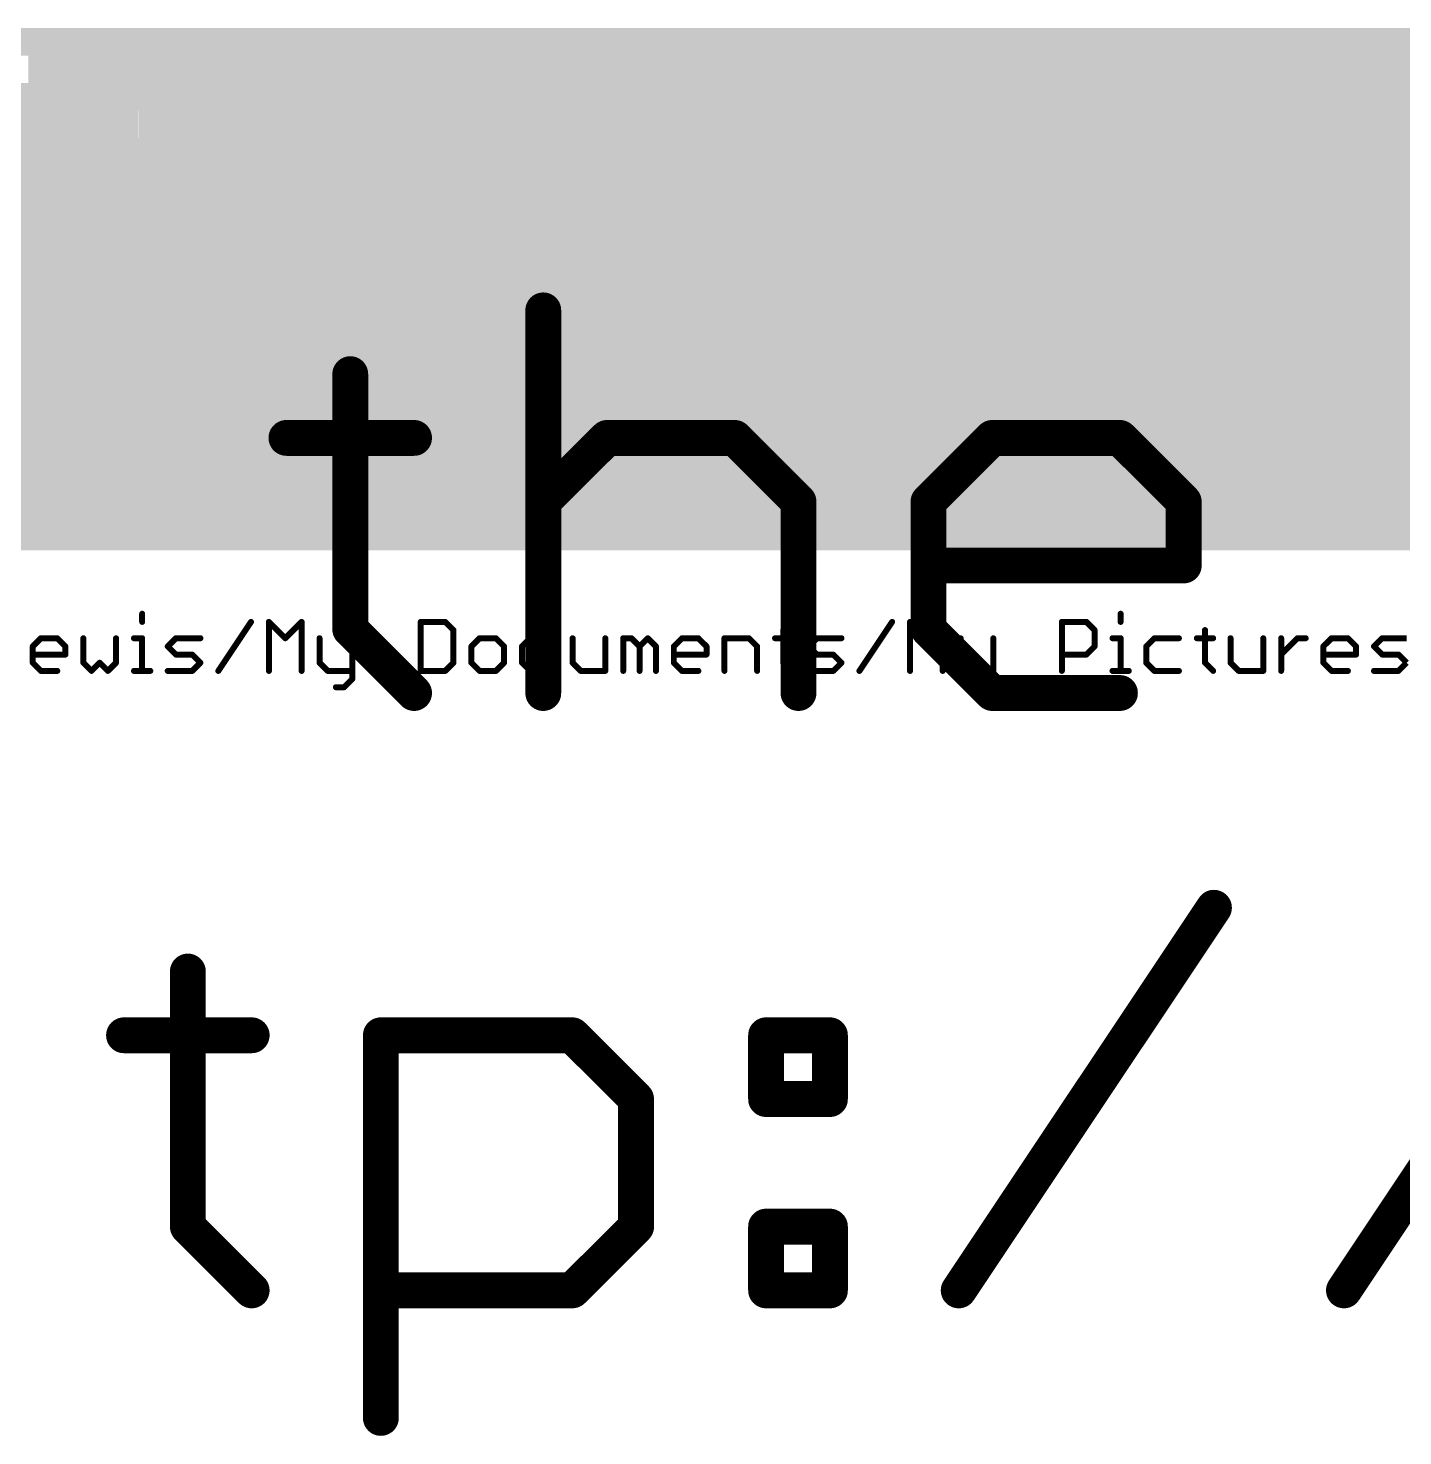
# Model space of a CAD drawing. Extents: x -29 to 78, y -15 to 28.
# Drawn here: x -5.9 to -0.06, y -9.43 to -3.45 of the extents above; entities that cross this region are included whole.
import ezdxf

# ---------------------------------------------------------------- set-up
doc = ezdxf.new("R2010")
doc.units = 0
for name, color, linetype in [('200', 132, 'CONTINUOUS'), ('201', 110, 'CONTINUOUS'), ('27', 253, 'CONTINUOUS')]:
    doc.layers.add(name, color=color, linetype=linetype)

# ---------------------------------------------------------------- blocks, each defined once
blk = doc.blocks.new('RECT')
blk.add_solid([(-0.5, -0.5), (0.5, -0.5), (-0.5, 0.5), (0.5, 0.5)])

msp = doc.modelspace()

# ---------------------------------------------------------------- linework, layer by layer
at = {"layer": '201', "const_width": 0.0254}
for points in [[(-5.4162, -5.9367), (-5.4162, -5.9714)], [(-1.2577, -5.9367), (-1.2577, -5.9714)], [(-5.0924, -6.1798), (-4.9535, -5.9714)], [(-4.8773, -6.1798), (-4.8773, -5.9714)], [(-4.8773, -5.9714), (-4.8079, -6.0409)], [(-4.8079, -6.0409), (-4.7384, -5.9714)], [(-4.7384, -5.9714), (-4.7384, -6.1798)], [(-4.2321, -5.9714), (-4.2321, -6.1798)], [(-4.1279, -5.9714), (-4.2321, -5.9714)], [(-4.0931, -6.0062), (-4.1279, -5.9714)], [(-2.3679, -6.1798), (-2.229, -5.9714)], [(-2.1528, -6.1798), (-2.1528, -5.9714)], [(-2.1528, -5.9714), (-2.0834, -6.0409)], [(-2.0834, -6.0409), (-2.0139, -5.9714)], [(-2.0139, -5.9714), (-2.0139, -6.1798)], [(-1.5075, -6.1798), (-1.5075, -5.9714)], [(-1.5075, -5.9714), (-1.4033, -5.9714)], [(-1.4033, -5.9714), (-1.3686, -6.0062)], [(-5.8811, -6.0756), (-5.8464, -6.0409)], [(-5.8464, -6.0409), (-5.7769, -6.0409)], [(-5.7769, -6.0409), (-5.7422, -6.0756)], [(-5.666, -6.0409), (-5.666, -6.1451)], [(-5.5271, -6.1451), (-5.5271, -6.0409)], [(-5.4509, -6.0409), (-5.4162, -6.0409)], [(-5.4162, -6.0409), (-5.4162, -6.1798)], [(-5.3075, -6.0756), (-5.2728, -6.0409)], [(-5.2728, -6.0409), (-5.1686, -6.0409)], [(-4.6622, -6.0409), (-4.6622, -6.1451)], [(-4.5233, -6.0409), (-4.5233, -6.2145)], [(-4.0931, -6.1451), (-4.0931, -6.0062)], [(-3.9822, -6.0409), (-4.017, -6.0756)], [(-3.9128, -6.0409), (-3.9822, -6.0409)], [(-3.878, -6.0756), (-3.9128, -6.0409)], [(-3.7671, -6.0409), (-3.8019, -6.0756)], [(-3.663, -6.0409), (-3.7671, -6.0409)], [(-3.5868, -6.0409), (-3.5868, -6.1451)], [(-3.4479, -6.1798), (-3.4479, -6.0409)], [(-3.3717, -6.1798), (-3.3717, -6.0409)], [(-3.3717, -6.0409), (-3.337, -6.0409)], [(-3.337, -6.0409), (-3.3022, -6.0756)], [(-3.3022, -6.0756), (-3.2675, -6.0409)], [(-3.2675, -6.0409), (-3.2328, -6.0756)], [(-3.1566, -6.0756), (-3.1219, -6.0409)], [(-3.1219, -6.0409), (-3.0524, -6.0409)], [(-3.0524, -6.0409), (-3.0177, -6.0756)], [(-2.9415, -6.1798), (-2.9415, -6.0409)], [(-2.9415, -6.0409), (-2.8373, -6.0409)], [(-2.8373, -6.0409), (-2.8026, -6.0756)], [(-2.7264, -6.0409), (-2.6569, -6.0409)], [(-2.6917, -6.0062), (-2.6917, -6.1451)], [(-2.583, -6.0756), (-2.5483, -6.0409)], [(-2.5483, -6.0409), (-2.4441, -6.0409)], [(-1.9377, -6.0409), (-1.9377, -6.1451)], [(-1.7988, -6.0409), (-1.7988, -6.2145)], [(-1.3686, -6.0062), (-1.3686, -6.0756)], [(-1.2924, -6.0409), (-1.2577, -6.0409)], [(-1.2577, -6.0409), (-1.2577, -6.1798)], [(-1.1143, -6.0409), (-1.149, -6.0756)], [(-1.0101, -6.0409), (-1.1143, -6.0409)], [(-0.9339, -6.0409), (-0.8645, -6.0409)], [(-0.8992, -6.0062), (-0.8992, -6.1451)], [(-0.7906, -6.0409), (-0.7906, -6.1451)], [(-0.6516, -6.1798), (-0.6516, -6.0409)], [(-0.5755, -6.1798), (-0.5755, -6.0409)], [(-0.5755, -6.1103), (-0.506, -6.0409)], [(-0.506, -6.0409), (-0.4713, -6.0409)], [(-0.3962, -6.0756), (-0.3615, -6.0409)], [(-0.3615, -6.0409), (-0.292, -6.0409)], [(-0.292, -6.0409), (-0.2573, -6.0756)], [(-0.1811, -6.0756), (-0.1464, -6.0409)], [(-0.1464, -6.0409), (-0.0422, -6.0409)], [(-5.8811, -6.1451), (-5.8811, -6.0756)], [(-5.7422, -6.1103), (-5.8811, -6.1103)], [(-5.7422, -6.0756), (-5.7422, -6.1103)], [(-5.2728, -6.1103), (-5.3075, -6.0756)], [(-5.2033, -6.1103), (-5.2728, -6.1103)], [(-5.1686, -6.1451), (-5.2033, -6.1103)], [(-4.017, -6.0756), (-4.017, -6.1451)], [(-3.878, -6.1451), (-3.878, -6.0756)], [(-3.8019, -6.0756), (-3.8019, -6.1451)], [(-3.3022, -6.0756), (-3.3022, -6.1798)], [(-3.2328, -6.0756), (-3.2328, -6.1798)], [(-3.1566, -6.1451), (-3.1566, -6.0756)], [(-3.0177, -6.1103), (-3.1566, -6.1103)], [(-3.0177, -6.0756), (-3.0177, -6.1103)], [(-2.8026, -6.0756), (-2.8026, -6.1798)], [(-2.5483, -6.1103), (-2.583, -6.0756)], [(-2.4788, -6.1103), (-2.5483, -6.1103)], [(-2.4441, -6.1451), (-2.4788, -6.1103)], [(-1.4033, -6.1103), (-1.5075, -6.1103)], [(-1.3686, -6.0756), (-1.4033, -6.1103)], [(-1.149, -6.0756), (-1.149, -6.1451)], [(-0.3962, -6.1451), (-0.3962, -6.0756)], [(-0.2573, -6.1103), (-0.3962, -6.1103)], [(-0.2573, -6.0756), (-0.2573, -6.1103)], [(-0.1464, -6.1103), (-0.1811, -6.0756)], [(-0.0769, -6.1103), (-0.1464, -6.1103)], [(-0.0422, -6.1451), (-0.0769, -6.1103)], [(-5.8464, -6.1798), (-5.8811, -6.1451)], [(-5.666, -6.1451), (-5.6313, -6.1798)], [(-5.6313, -6.1798), (-5.5966, -6.1451)], [(-5.5966, -6.1451), (-5.5618, -6.1798)], [(-5.5618, -6.1798), (-5.5271, -6.1451)], [(-5.2033, -6.1798), (-5.1686, -6.1451)], [(-4.6622, -6.1451), (-4.6275, -6.1798)], [(-4.1279, -6.1798), (-4.0931, -6.1451)], [(-4.017, -6.1451), (-3.9822, -6.1798)], [(-3.9128, -6.1798), (-3.878, -6.1451)], [(-3.8019, -6.1451), (-3.7671, -6.1798)], [(-3.5868, -6.1451), (-3.552, -6.1798)], [(-3.1219, -6.1798), (-3.1566, -6.1451)], [(-2.6917, -6.1451), (-2.6569, -6.1798)], [(-2.4788, -6.1798), (-2.4441, -6.1451)], [(-1.9377, -6.1451), (-1.903, -6.1798)], [(-1.149, -6.1451), (-1.1143, -6.1798)], [(-0.8992, -6.1451), (-0.8645, -6.1798)], [(-0.7906, -6.1451), (-0.7558, -6.1798)], [(-0.3615, -6.1798), (-0.3962, -6.1451)], [(-0.0769, -6.1798), (-0.0422, -6.1451)], [(-5.7769, -6.1798), (-5.8464, -6.1798)], [(-5.4509, -6.1798), (-5.3815, -6.1798)], [(-5.3075, -6.1798), (-5.2033, -6.1798)], [(-4.6275, -6.1798), (-4.5233, -6.1798)], [(-4.5233, -6.2145), (-4.5581, -6.2493)], [(-4.2321, -6.1798), (-4.1279, -6.1798)], [(-3.9822, -6.1798), (-3.9128, -6.1798)], [(-3.7671, -6.1798), (-3.663, -6.1798)], [(-3.552, -6.1798), (-3.4479, -6.1798)], [(-3.0524, -6.1798), (-3.1219, -6.1798)], [(-2.583, -6.1798), (-2.4788, -6.1798)], [(-1.903, -6.1798), (-1.7988, -6.1798)], [(-1.7988, -6.2145), (-1.8335, -6.2493)], [(-1.2924, -6.1798), (-1.223, -6.1798)], [(-1.1143, -6.1798), (-1.0101, -6.1798)], [(-0.7558, -6.1798), (-0.6516, -6.1798)], [(-0.292, -6.1798), (-0.3615, -6.1798)], [(-0.1811, -6.1798), (-0.0769, -6.1798)], [(-4.5581, -6.2493), (-4.5928, -6.2493)], [(-1.8335, -6.2493), (-1.8683, -6.2493)]]:
    msp.add_lwpolyline(points, dxfattribs=at)
at = {"layer": '201', "const_width": 0.0127}
for points in [[(-5.4098, -5.9367, 1), (-5.4225, -5.9367)], [(-1.2514, -5.9367, 1), (-1.2641, -5.9367)], [(-5.4225, -5.9714, 1), (-5.4098, -5.9714)], [(-4.9482, -5.9749, 1), (-4.9588, -5.9679)], [(-4.871, -5.9714, 1), (-4.8837, -5.9714)], [(-4.8728, -5.9669, 1), (-4.8818, -5.9759)], [(-4.7321, -5.9714, 1), (-4.7448, -5.9714)], [(-4.7339, -5.9759, 1), (-4.7429, -5.9669)], [(-4.2257, -5.9714, 1), (-4.2384, -5.9714)], [(-4.2321, -5.9651, 1), (-4.2321, -5.9778)], [(-4.1234, -5.9669, 1), (-4.1324, -5.9759)], [(-4.1279, -5.9778, 1), (-4.1279, -5.9651)], [(-2.2237, -5.9749, 1), (-2.2343, -5.9679)], [(-2.1465, -5.9714, 1), (-2.1592, -5.9714)], [(-2.1483, -5.9669, 1), (-2.1573, -5.9759)], [(-2.0075, -5.9714, 1), (-2.0202, -5.9714)], [(-2.0094, -5.9759, 1), (-2.0184, -5.9669)], [(-1.5012, -5.9714, 1), (-1.5139, -5.9714)], [(-1.5075, -5.9651, 1), (-1.5075, -5.9778)], [(-1.3989, -5.9669, 1), (-1.4078, -5.9759)], [(-1.4033, -5.9778, 1), (-1.4033, -5.9651)], [(-1.2641, -5.9714, 1), (-1.2514, -5.9714)], [(-5.8464, -6.0345, 1), (-5.8464, -6.0472)], [(-5.8419, -6.0454, 1), (-5.8509, -6.0364)], [(-5.7724, -6.0364, 1), (-5.7814, -6.0454)], [(-5.7769, -6.0472, 1), (-5.7769, -6.0345)], [(-5.6597, -6.0409, 1), (-5.6724, -6.0409)], [(-5.5207, -6.0409, 1), (-5.5334, -6.0409)], [(-5.4509, -6.0345, 1), (-5.4509, -6.0472)], [(-5.4098, -6.0409, 1), (-5.4225, -6.0409)], [(-5.4162, -6.0472, 1), (-5.4162, -6.0345)], [(-5.2728, -6.0345, 1), (-5.2728, -6.0472)], [(-5.2683, -6.0454, 1), (-5.2773, -6.0364)], [(-5.1686, -6.0472, 1), (-5.1686, -6.0345)], [(-4.8124, -6.0364, 1), (-4.8034, -6.0454)], [(-4.8124, -6.0454, 1), (-4.8034, -6.0364)], [(-4.6559, -6.0409, 1), (-4.6686, -6.0409)], [(-4.517, -6.0409, 1), (-4.5297, -6.0409)], [(-4.0868, -6.0062, 1), (-4.0995, -6.0062)], [(-4.0976, -6.0106, 1), (-4.0886, -6.0017)], [(-3.9822, -6.0345, 1), (-3.9822, -6.0472)], [(-3.9777, -6.0454, 1), (-3.9867, -6.0364)], [(-3.9083, -6.0364, 1), (-3.9173, -6.0454)], [(-3.9128, -6.0472, 1), (-3.9128, -6.0345)], [(-3.7671, -6.0345, 1), (-3.7671, -6.0472)], [(-3.7626, -6.0454, 1), (-3.7716, -6.0364)], [(-3.663, -6.0472, 1), (-3.663, -6.0345)], [(-3.5804, -6.0409, 1), (-3.5931, -6.0409)], [(-3.4415, -6.0409, 1), (-3.4542, -6.0409)], [(-3.3717, -6.0345, 1), (-3.3717, -6.0472)], [(-3.3653, -6.0409, 1), (-3.378, -6.0409)], [(-3.3325, -6.0364, 1), (-3.3414, -6.0454)], [(-3.337, -6.0472, 1), (-3.337, -6.0345)], [(-3.263, -6.0364, 1), (-3.272, -6.0454)], [(-3.263, -6.0454, 1), (-3.272, -6.0364)], [(-3.1219, -6.0345, 1), (-3.1219, -6.0472)], [(-3.1174, -6.0454, 1), (-3.1263, -6.0364)], [(-3.0479, -6.0364, 1), (-3.0569, -6.0454)], [(-3.0524, -6.0472, 1), (-3.0524, -6.0345)], [(-2.9415, -6.0345, 1), (-2.9415, -6.0472)], [(-2.9351, -6.0409, 1), (-2.9478, -6.0409)], [(-2.8328, -6.0364, 1), (-2.8418, -6.0454)], [(-2.8373, -6.0472, 1), (-2.8373, -6.0345)], [(-2.7264, -6.0345, 1), (-2.7264, -6.0472)], [(-2.6853, -6.0062, 1), (-2.698, -6.0062)], [(-2.6569, -6.0472, 1), (-2.6569, -6.0345)], [(-2.5483, -6.0345, 1), (-2.5483, -6.0472)], [(-2.5438, -6.0454, 1), (-2.5528, -6.0364)], [(-2.4441, -6.0472, 1), (-2.4441, -6.0345)], [(-2.0878, -6.0364, 1), (-2.0789, -6.0454)], [(-2.0878, -6.0454, 1), (-2.0789, -6.0364)], [(-1.9314, -6.0409, 1), (-1.9441, -6.0409)], [(-1.7925, -6.0409, 1), (-1.8052, -6.0409)], [(-1.3623, -6.0062, 1), (-1.375, -6.0062)], [(-1.3731, -6.0106, 1), (-1.3641, -6.0017)], [(-1.2924, -6.0345, 1), (-1.2924, -6.0472)], [(-1.2514, -6.0409, 1), (-1.2641, -6.0409)], [(-1.2577, -6.0472, 1), (-1.2577, -6.0345)], [(-1.1143, -6.0345, 1), (-1.1143, -6.0472)], [(-1.1098, -6.0454, 1), (-1.1188, -6.0364)], [(-1.0101, -6.0472, 1), (-1.0101, -6.0345)], [(-0.9339, -6.0345, 1), (-0.9339, -6.0472)], [(-0.8929, -6.0062, 1), (-0.9056, -6.0062)], [(-0.8645, -6.0472, 1), (-0.8645, -6.0345)], [(-0.7842, -6.0409, 1), (-0.7969, -6.0409)], [(-0.6453, -6.0409, 1), (-0.658, -6.0409)], [(-0.5691, -6.0409, 1), (-0.5818, -6.0409)], [(-0.506, -6.0345, 1), (-0.506, -6.0472)], [(-0.5015, -6.0454, 1), (-0.5105, -6.0364)], [(-0.4713, -6.0472, 1), (-0.4713, -6.0345)], [(-0.3615, -6.0345, 1), (-0.3615, -6.0472)], [(-0.357, -6.0454, 1), (-0.366, -6.0364)], [(-0.2875, -6.0364, 1), (-0.2965, -6.0454)], [(-0.292, -6.0472, 1), (-0.292, -6.0345)], [(-0.1464, -6.0345, 1), (-0.1464, -6.0472)], [(-0.1419, -6.0454, 1), (-0.1509, -6.0364)], [(-5.8748, -6.0756, 1), (-5.8875, -6.0756)], [(-5.8856, -6.0711, 1), (-5.8766, -6.0801)], [(-5.8811, -6.104, 1), (-5.8811, -6.1167)], [(-5.7358, -6.0756, 1), (-5.7485, -6.0756)], [(-5.7485, -6.1103, 1), (-5.7358, -6.1103)], [(-5.7467, -6.0801, 1), (-5.7377, -6.0711)], [(-5.7422, -6.1167, 1), (-5.7422, -6.104)], [(-5.303, -6.0711, 1), (-5.312, -6.0801)], [(-5.312, -6.0711, 1), (-5.303, -6.0801)], [(-5.2728, -6.104, 1), (-5.2728, -6.1167)], [(-5.2773, -6.1148, 1), (-5.2683, -6.1059)], [(-5.1988, -6.1059, 1), (-5.2078, -6.1148)], [(-5.2033, -6.1167, 1), (-5.2033, -6.104)], [(-4.0106, -6.0756, 1), (-4.0233, -6.0756)], [(-4.0214, -6.0711, 1), (-4.0125, -6.0801)], [(-3.8717, -6.0756, 1), (-3.8844, -6.0756)], [(-3.8825, -6.0801, 1), (-3.8736, -6.0711)], [(-3.8064, -6.0711, 1), (-3.7974, -6.0801)], [(-3.7955, -6.0756, 1), (-3.8082, -6.0756)], [(-3.2959, -6.0756, 1), (-3.3086, -6.0756)], [(-3.3067, -6.0711, 1), (-3.2977, -6.0801)], [(-3.3067, -6.0801, 1), (-3.2977, -6.0711)], [(-3.2264, -6.0756, 1), (-3.2391, -6.0756)], [(-3.2373, -6.0801, 1), (-3.2283, -6.0711)], [(-3.1502, -6.0756, 1), (-3.1629, -6.0756)], [(-3.1611, -6.0711, 1), (-3.1521, -6.0801)], [(-3.1566, -6.104, 1), (-3.1566, -6.1167)], [(-3.0113, -6.0756, 1), (-3.024, -6.0756)], [(-3.024, -6.1103, 1), (-3.0113, -6.1103)], [(-3.0222, -6.0801, 1), (-3.0132, -6.0711)], [(-3.0177, -6.1167, 1), (-3.0177, -6.104)], [(-2.7962, -6.0756, 1), (-2.8089, -6.0756)], [(-2.8071, -6.0801, 1), (-2.7981, -6.0711)], [(-2.5785, -6.0711, 1), (-2.5875, -6.0801)], [(-2.5875, -6.0711, 1), (-2.5785, -6.0801)], [(-2.5483, -6.104, 1), (-2.5483, -6.1167)], [(-2.5528, -6.1148, 1), (-2.5438, -6.1059)], [(-2.4743, -6.1059, 1), (-2.4833, -6.1148)], [(-2.4788, -6.1167, 1), (-2.4788, -6.104)], [(-1.5075, -6.104, 1), (-1.5075, -6.1167)], [(-1.4078, -6.1059, 1), (-1.3989, -6.1148)], [(-1.4033, -6.1167, 1), (-1.4033, -6.104)], [(-1.375, -6.0756, 1), (-1.3623, -6.0756)], [(-1.3641, -6.0801, 1), (-1.3731, -6.0711)], [(-1.1427, -6.0756, 1), (-1.1554, -6.0756)], [(-1.1535, -6.0711, 1), (-1.1446, -6.0801)], [(-0.5799, -6.1059, 1), (-0.571, -6.1148)], [(-0.3899, -6.0756, 1), (-0.4026, -6.0756)], [(-0.4007, -6.0711, 1), (-0.3917, -6.0801)], [(-0.3962, -6.104, 1), (-0.3962, -6.1167)], [(-0.2509, -6.0756, 1), (-0.2636, -6.0756)], [(-0.2636, -6.1103, 1), (-0.2509, -6.1103)], [(-0.2618, -6.0801, 1), (-0.2528, -6.0711)], [(-0.2573, -6.1167, 1), (-0.2573, -6.104)], [(-0.1766, -6.0711, 1), (-0.1856, -6.0801)], [(-0.1856, -6.0711, 1), (-0.1766, -6.0801)], [(-0.1464, -6.104, 1), (-0.1464, -6.1167)], [(-0.1509, -6.1148, 1), (-0.1419, -6.1059)], [(-0.0724, -6.1059, 1), (-0.0814, -6.1148)], [(-0.0769, -6.1167, 1), (-0.0769, -6.104)], [(-5.8875, -6.1451, 1), (-5.8748, -6.1451)], [(-5.8766, -6.1406, 1), (-5.8856, -6.1496)], [(-5.6615, -6.1406, 1), (-5.6705, -6.1496)], [(-5.6724, -6.1451, 1), (-5.6597, -6.1451)], [(-5.5921, -6.1406, 1), (-5.601, -6.1496)], [(-5.5921, -6.1496, 1), (-5.601, -6.1406)], [(-5.5334, -6.1451, 1), (-5.5207, -6.1451)], [(-5.5226, -6.1496, 1), (-5.5316, -6.1406)], [(-5.1641, -6.1496, 1), (-5.1731, -6.1406)], [(-5.1731, -6.1496, 1), (-5.1641, -6.1406)], [(-4.6578, -6.1406, 1), (-4.6667, -6.1496)], [(-4.6686, -6.1451, 1), (-4.6559, -6.1451)], [(-4.0995, -6.1451, 1), (-4.0868, -6.1451)], [(-4.0886, -6.1496, 1), (-4.0976, -6.1406)], [(-4.0125, -6.1406, 1), (-4.0214, -6.1496)], [(-4.0233, -6.1451, 1), (-4.0106, -6.1451)], [(-3.8844, -6.1451, 1), (-3.8717, -6.1451)], [(-3.8736, -6.1496, 1), (-3.8825, -6.1406)], [(-3.7974, -6.1406, 1), (-3.8064, -6.1496)], [(-3.8082, -6.1451, 1), (-3.7955, -6.1451)], [(-3.5823, -6.1406, 1), (-3.5913, -6.1496)], [(-3.5931, -6.1451, 1), (-3.5804, -6.1451)], [(-3.1521, -6.1406, 1), (-3.1611, -6.1496)], [(-3.1629, -6.1451, 1), (-3.1502, -6.1451)], [(-2.6872, -6.1406, 1), (-2.6962, -6.1496)], [(-2.698, -6.1451, 1), (-2.6853, -6.1451)], [(-2.4396, -6.1496, 1), (-2.4486, -6.1406)], [(-2.4486, -6.1496, 1), (-2.4396, -6.1406)], [(-1.9332, -6.1406, 1), (-1.9422, -6.1496)], [(-1.9441, -6.1451, 1), (-1.9314, -6.1451)], [(-1.1446, -6.1406, 1), (-1.1535, -6.1496)], [(-1.1554, -6.1451, 1), (-1.1427, -6.1451)], [(-0.8947, -6.1406, 1), (-0.9037, -6.1496)], [(-0.9056, -6.1451, 1), (-0.8929, -6.1451)], [(-0.7969, -6.1451, 1), (-0.7842, -6.1451)], [(-0.7861, -6.1406, 1), (-0.795, -6.1496)], [(-0.3917, -6.1406, 1), (-0.4007, -6.1496)], [(-0.4026, -6.1451, 1), (-0.3899, -6.1451)], [(-5.8464, -6.1734, 1), (-5.8464, -6.1862)], [(-5.8509, -6.1843, 1), (-5.8419, -6.1753)], [(-5.7769, -6.1862, 1), (-5.7769, -6.1734)], [(-5.6358, -6.1753, 1), (-5.6268, -6.1843)], [(-5.6358, -6.1843, 1), (-5.6268, -6.1753)], [(-5.5663, -6.1753, 1), (-5.5573, -6.1843)], [(-5.5663, -6.1843, 1), (-5.5573, -6.1753)], [(-5.4509, -6.1734, 1), (-5.4509, -6.1862)], [(-5.4225, -6.1798, 1), (-5.4098, -6.1798)], [(-5.3815, -6.1862, 1), (-5.3815, -6.1734)], [(-5.3075, -6.1734, 1), (-5.3075, -6.1862)], [(-5.2078, -6.1753, 1), (-5.1988, -6.1843)], [(-5.2033, -6.1862, 1), (-5.2033, -6.1734)], [(-5.0977, -6.1763, 1), (-5.0871, -6.1833)], [(-4.8837, -6.1798, 1), (-4.871, -6.1798)], [(-4.7448, -6.1798, 1), (-4.7321, -6.1798)], [(-4.6275, -6.1734, 1), (-4.6275, -6.1862)], [(-4.632, -6.1843, 1), (-4.623, -6.1753)], [(-4.5297, -6.2145, 1), (-4.517, -6.2145)], [(-4.5188, -6.219, 1), (-4.5278, -6.21)], [(-4.5233, -6.1862, 1), (-4.5233, -6.1734)], [(-4.2321, -6.1734, 1), (-4.2321, -6.1862)], [(-4.2384, -6.1798, 1), (-4.2257, -6.1798)], [(-4.1324, -6.1753, 1), (-4.1234, -6.1843)], [(-4.1279, -6.1862, 1), (-4.1279, -6.1734)], [(-3.9822, -6.1734, 1), (-3.9822, -6.1862)], [(-3.9867, -6.1843, 1), (-3.9777, -6.1753)], [(-3.9173, -6.1753, 1), (-3.9083, -6.1843)], [(-3.9128, -6.1862, 1), (-3.9128, -6.1734)], [(-3.7671, -6.1734, 1), (-3.7671, -6.1862)], [(-3.7716, -6.1843, 1), (-3.7626, -6.1753)], [(-3.663, -6.1862, 1), (-3.663, -6.1734)], [(-3.552, -6.1734, 1), (-3.552, -6.1862)], [(-3.5565, -6.1843, 1), (-3.5476, -6.1753)], [(-3.4542, -6.1798, 1), (-3.4415, -6.1798)], [(-3.4479, -6.1862, 1), (-3.4479, -6.1734)], [(-3.378, -6.1798, 1), (-3.3653, -6.1798)], [(-3.3086, -6.1798, 1), (-3.2959, -6.1798)], [(-3.2391, -6.1798, 1), (-3.2264, -6.1798)], [(-3.1219, -6.1734, 1), (-3.1219, -6.1862)], [(-3.1263, -6.1843, 1), (-3.1174, -6.1753)], [(-3.0524, -6.1862, 1), (-3.0524, -6.1734)], [(-2.9478, -6.1798, 1), (-2.9351, -6.1798)], [(-2.8089, -6.1798, 1), (-2.7962, -6.1798)], [(-2.6614, -6.1843, 1), (-2.6525, -6.1753)], [(-2.583, -6.1734, 1), (-2.583, -6.1862)], [(-2.4833, -6.1753, 1), (-2.4743, -6.1843)], [(-2.4788, -6.1862, 1), (-2.4788, -6.1734)], [(-2.3732, -6.1763, 1), (-2.3626, -6.1833)], [(-2.1592, -6.1798, 1), (-2.1465, -6.1798)], [(-2.0202, -6.1798, 1), (-2.0075, -6.1798)], [(-1.903, -6.1734, 1), (-1.903, -6.1862)], [(-1.9075, -6.1843, 1), (-1.8985, -6.1753)], [(-1.8052, -6.2145, 1), (-1.7925, -6.2145)], [(-1.7943, -6.219, 1), (-1.8033, -6.21)], [(-1.7988, -6.1862, 1), (-1.7988, -6.1734)], [(-1.5139, -6.1798, 1), (-1.5012, -6.1798)], [(-1.2924, -6.1734, 1), (-1.2924, -6.1862)], [(-1.2641, -6.1798, 1), (-1.2514, -6.1798)], [(-1.223, -6.1862, 1), (-1.223, -6.1734)], [(-1.1143, -6.1734, 1), (-1.1143, -6.1862)], [(-1.1188, -6.1843, 1), (-1.1098, -6.1753)], [(-1.0101, -6.1862, 1), (-1.0101, -6.1734)], [(-0.869, -6.1843, 1), (-0.86, -6.1753)], [(-0.7558, -6.1734, 1), (-0.7558, -6.1862)], [(-0.7603, -6.1843, 1), (-0.7513, -6.1753)], [(-0.658, -6.1798, 1), (-0.6453, -6.1798)], [(-0.6516, -6.1862, 1), (-0.6516, -6.1734)], [(-0.5818, -6.1798, 1), (-0.5691, -6.1798)], [(-0.3615, -6.1734, 1), (-0.3615, -6.1862)], [(-0.366, -6.1843, 1), (-0.357, -6.1753)], [(-0.292, -6.1862, 1), (-0.292, -6.1734)], [(-0.1811, -6.1734, 1), (-0.1811, -6.1862)], [(-0.0814, -6.1753, 1), (-0.0724, -6.1843)], [(-0.0769, -6.1862, 1), (-0.0769, -6.1734)], [(-4.5928, -6.2429, 1), (-4.5928, -6.2556)], [(-4.5625, -6.2448, 1), (-4.5536, -6.2537)], [(-4.5581, -6.2556, 1), (-4.5581, -6.2429)], [(-1.8683, -6.2429, 1), (-1.8683, -6.2556)], [(-1.838, -6.2448, 1), (-1.829, -6.2537)], [(-1.8335, -6.2556, 1), (-1.8335, -6.2429)]]:
    msp.add_lwpolyline(points, format="xyb", dxfattribs=at)
at = {"layer": '27', "const_width": 0.1524}
for points in [[(-3.7115, -4.6468), (-3.7115, -6.2738)], [(-4.5317, -4.918), (-4.5317, -6.0026)], [(-4.8029, -5.1891), (-4.2606, -5.1891)], [(-3.7115, -5.4603), (-3.4403, -5.1891)], [(-3.4403, -5.1891), (-2.898, -5.1891)], [(-2.898, -5.1891), (-2.6268, -5.4603)], [(-2.0743, -5.4603), (-1.8031, -5.1891)], [(-1.8031, -5.1891), (-1.2608, -5.1891)], [(-1.2608, -5.1891), (-0.9896, -5.4603)], [(-2.6268, -5.4603), (-2.6268, -6.2738)], [(-2.0743, -6.0026), (-2.0743, -5.4603)], [(-0.9896, -5.4603), (-0.9896, -5.7315)], [(-0.9896, -5.7315), (-2.0743, -5.7315)], [(-4.5317, -6.0026), (-4.2606, -6.2738)], [(-1.8031, -6.2738), (-2.0743, -6.0026)], [(-1.2608, -6.2738), (-1.8031, -6.2738)], [(-1.9459, -8.8138), (-0.8612, -7.1868)], [(-0.3087, -8.8138), (0.7759, -7.1868)], [(-5.2219, -7.458), (-5.2219, -8.5426)], [(-5.4931, -7.7291), (-4.9507, -7.7291)], [(-4.4016, -9.3561), (-4.4016, -7.7291)], [(-4.4016, -7.7291), (-3.5881, -7.7291)], [(-3.5881, -7.7291), (-3.317, -8.0003)], [(-2.7645, -7.7291), (-2.4933, -7.7291)], [(-2.7645, -8.0003), (-2.7645, -7.7291)], [(-2.4933, -7.7291), (-2.4933, -8.0003)], [(-3.317, -8.0003), (-3.317, -8.5426)], [(-2.4933, -8.0003), (-2.7645, -8.0003)], [(-5.2219, -8.5426), (-4.9507, -8.8138)], [(-3.317, -8.5426), (-3.5881, -8.8138)], [(-2.7645, -8.5426), (-2.4933, -8.5426)], [(-2.7645, -8.8138), (-2.7645, -8.5426)], [(-2.4933, -8.5426), (-2.4933, -8.8138)], [(-3.5881, -8.8138), (-4.4016, -8.8138)], [(-2.4933, -8.8138), (-2.7645, -8.8138)]]:
    msp.add_lwpolyline(points, dxfattribs=at)
at = {"layer": '27', "const_width": 0.0762}
for points in [[(-3.6734, -4.6468, 1), (-3.7496, -4.6468)], [(-4.4936, -4.918, 1), (-4.5698, -4.918)], [(-4.8029, -5.151, 1), (-4.8029, -5.2272)], [(-4.2606, -5.2272, 1), (-4.2606, -5.151)], [(-3.4403, -5.151, 1), (-3.4403, -5.2272)], [(-3.4133, -5.2161, 1), (-3.4672, -5.1622)], [(-2.871, -5.1622, 1), (-2.9249, -5.2161)], [(-2.898, -5.2272, 1), (-2.898, -5.151)], [(-1.8031, -5.151, 1), (-1.8031, -5.2272)], [(-1.7762, -5.2161, 1), (-1.8301, -5.1622)], [(-1.2339, -5.1622, 1), (-1.2877, -5.2161)], [(-1.2608, -5.2272, 1), (-1.2608, -5.151)], [(-2.5887, -5.4603, 1), (-2.6649, -5.4603)], [(-2.0362, -5.4603, 1), (-2.1124, -5.4603)], [(-0.9515, -5.4603, 1), (-1.0277, -5.4603)], [(-3.7384, -5.4334, 1), (-3.6845, -5.4872)], [(-2.6537, -5.4872, 1), (-2.5999, -5.4334)], [(-2.1012, -5.4334, 1), (-2.0474, -5.4872)], [(-1.0166, -5.4872, 1), (-0.9627, -5.4334)], [(-2.0743, -5.6934, 1), (-2.0743, -5.7696)], [(-0.9896, -5.7696, 1), (-0.9896, -5.6934)], [(-1.0277, -5.7315, 1), (-0.9515, -5.7315)], [(-4.5048, -5.9757, 1), (-4.5587, -6.0296)], [(-4.5698, -6.0026, 1), (-4.4936, -6.0026)], [(-2.0474, -5.9757, 1), (-2.1012, -6.0296)], [(-2.1124, -6.0026, 1), (-2.0362, -6.0026)], [(-4.2875, -6.3007, 1), (-4.2336, -6.2469)], [(-1.8031, -6.2357, 1), (-1.8031, -6.3119)], [(-1.8301, -6.3007, 1), (-1.7762, -6.2469)], [(-1.2608, -6.3119, 1), (-1.2608, -6.2357)], [(-3.7496, -6.2738, 1), (-3.6734, -6.2738)], [(-2.6649, -6.2738, 1), (-2.5887, -6.2738)], [(-0.8295, -7.2079, 1), (-0.8929, -7.1657)], [(-5.1838, -7.458, 1), (-5.26, -7.458)], [(-5.4931, -7.691, 1), (-5.4931, -7.7672)], [(-4.9507, -7.7672, 1), (-4.9507, -7.691)], [(-4.3635, -7.7291, 1), (-4.4397, -7.7291)], [(-4.4016, -7.691, 1), (-4.4016, -7.7672)], [(-3.5612, -7.7022, 1), (-3.6151, -7.7561)], [(-3.5881, -7.7672, 1), (-3.5881, -7.691)], [(-2.7645, -7.691, 1), (-2.7645, -7.7672)], [(-2.7264, -7.7291, 1), (-2.8026, -7.7291)], [(-2.4552, -7.7291, 1), (-2.5314, -7.7291)], [(-2.4933, -7.7672, 1), (-2.4933, -7.691)], [(-3.2789, -8.0003, 1), (-3.3551, -8.0003)], [(-3.3439, -8.0272, 1), (-3.29, -7.9734)], [(-2.7645, -7.9622, 1), (-2.7645, -8.0384)], [(-2.4933, -8.0384, 1), (-2.4933, -7.9622)], [(-2.8026, -8.0003, 1), (-2.7264, -8.0003)], [(-2.5314, -8.0003, 1), (-2.4552, -8.0003)], [(-5.195, -8.5157, 1), (-5.2488, -8.5696)], [(-3.29, -8.5696, 1), (-3.3439, -8.5157)], [(-2.7645, -8.5045, 1), (-2.7645, -8.5807)], [(-2.7264, -8.5426, 1), (-2.8026, -8.5426)], [(-2.4552, -8.5426, 1), (-2.5314, -8.5426)], [(-2.4933, -8.5807, 1), (-2.4933, -8.5045)], [(-5.26, -8.5426, 1), (-5.1838, -8.5426)], [(-3.3551, -8.5426, 1), (-3.2789, -8.5426)], [(-4.4016, -8.7757, 1), (-4.4016, -8.8519)], [(-3.5881, -8.8519, 1), (-3.5881, -8.7757)], [(-2.7645, -8.7757, 1), (-2.7645, -8.8519)], [(-2.4933, -8.8519, 1), (-2.4933, -8.7757)], [(-4.9777, -8.8407, 1), (-4.9238, -8.7869)], [(-3.6151, -8.7869, 1), (-3.5612, -8.8407)], [(-2.8026, -8.8138, 1), (-2.7264, -8.8138)], [(-2.5314, -8.8138, 1), (-2.4552, -8.8138)], [(-1.9776, -8.7927, 1), (-1.9142, -8.8349)], [(-0.3404, -8.7927, 1), (-0.277, -8.8349)], [(-4.4397, -9.3561, 1), (-4.3635, -9.3561)]]:
    msp.add_lwpolyline(points, format="xyb", dxfattribs=at)

# ---------------------------------------------------------------- block references
at = {"layer": '200'}
for p, xscale, yscale in [((-8.5878, -3.7389), 5.842, 0.1169), ((-8.471, -3.8557), 6.0757, 0.1168), ((-8.3542, -3.9726), 6.3093, 0.1169), ((-8.2373, -4.0894), 6.543, 0.1168), ((-8.1204, -4.2062), 6.7767, 0.1168), ((-7.9452, -4.3231), 7.1272, 0.1169), ((-7.77, -4.4399), 7.4777, 0.1168), ((-7.6531, -4.5568), 7.7114, 0.1169), ((-7.4194, -4.6736), 8.1788, 0.1168), ((-7.0689, -4.7904), 8.8798, 0.1168), ((17.7012, -4.9073), 58.42, 0.1169), ((17.7012, -5.0241), 58.42, 0.1168), ((17.7012, -5.141), 58.42, 0.1169), ((17.7012, -5.2578), 58.42, 0.1168), ((17.7012, -5.3746), 58.42, 0.1168), ((17.7012, -5.4915), 58.42, 0.1169), ((17.7012, -5.6083), 58.42, 0.1168)]:
    msp.add_blockref('RECT', p, dxfattribs=dict(at, xscale=xscale, yscale=yscale))
at = {"layer": '201'}
for p, xscale, yscale in [((17.8765, -3.5052), 47.7875, 0.1168), ((17.818, -3.622), 47.437, 0.1168), ((17.818, -3.7389), 46.9697, 0.1169), ((17.8765, -3.8557), 46.6191, 0.1168), ((17.818, -3.9726), 46.035, 0.1169), ((17.818, -4.0894), 45.5676, 0.1168), ((17.7596, -4.2062), 44.9834, 0.1168), ((17.7596, -4.3231), 44.2824, 0.1169), ((5.6082, -4.4399), 19.2786, 0.1168), ((5.7251, -4.5568), 19.0449, 0.1169), ((5.9004, -4.6736), 18.4607, 0.1168), ((6.1925, -4.7904), 17.6429, 0.1168)]:
    msp.add_blockref('RECT', p, dxfattribs=dict(at, xscale=xscale, yscale=yscale))

doc.saveas('drawing.dxf')
